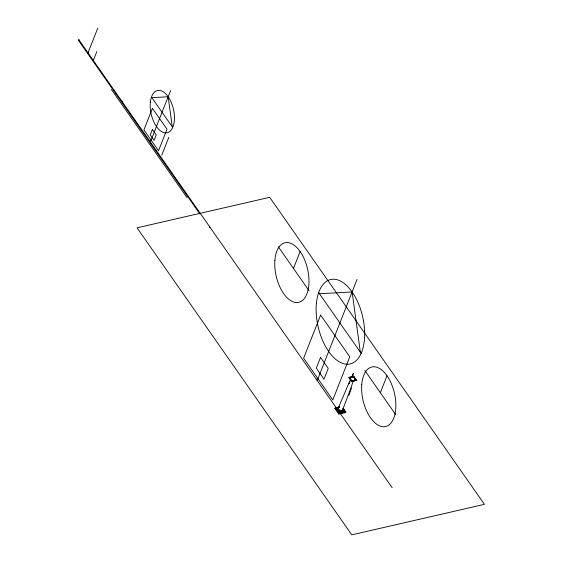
<?xml version="1.0" encoding="UTF-8"?>
<svg xmlns="http://www.w3.org/2000/svg" width="563" height="563" viewBox="0 0 563 563"><rect width="100%" height="100%" fill="white"/><g stroke="black" fill="none" stroke-linecap="round" stroke-linejoin="round"><path stroke-width="0.84" d="M348.947 395.268L351.544 387.977M79.017 39.41L78.574 40.522L199.921 214.017M87.666 53.232L87.814 52.859M87.8 53.422L97.758 28.15M93.324 60.452L96.836 51.529M122.108 101.6L122.255 101.227M150.328 140.497L150.476 140.124M150.722 141.067L170.638 90.516M161.778 155.121L168.801 137.281M209.513 226.572L209.661 226.199M209.485 227.691L209.781 226.952M293.471 268.46L300.128 251.548M316.42 379.413L316.568 379.047M317.215 380.553L357.033 279.459M339.186 406.958A2.709 1.823 21.5 0 0 338.856 409.4A2.709 1.823 21.5 0 0 342.234 410.617A2.709 1.823 21.5 0 0 343.367 408.464L345.823 412.01L345.612 412.545L338.891 414.094L334.915 408.407L335.126 407.872L339.327 406.908M339.306 407.133L335.928 408.182L339.306 413.017L345.02 411.708L343.205 408.639M348.933 377.548L353.768 376.098L356.4 380.44L351.706 381.517L348.933 377.548L353.768 376.098M338.279 407.633L338.483 407.105M351.643 377.365L353.226 373.346M353.395 377.055L355.837 380.222L351.769 381.348L349.405 377.977L353.48 376.851M338.891 414.094L339.102 413.559L345.823 412.01M339.306 413.017L345.14 411.405M351.706 381.517L356.541 380.067M342.163 412.362L341.319 410.68M380.342 392.671L387.006 375.76M338.433 407.739L350.559 379.18M351.755 377.674L353.43 373.649M334.915 408.407L339.186 407.429M319.481 293.745L352.114 291.951L360.334 352.149M318.419 292.225L361.263 353.48M278.284 246.749L309.052 290.74M364.761 370.391L395.529 414.382M353.62 376.471L356.4 380.44M349.074 377.182L351.854 381.144M343.085 408.942L345.612 412.545M340.967 410.652L342.459 412.785L342.248 413.319L340.763 411.187M78.869 39.783L336.259 407.774M340.284 413.538L392.186 487.741M336.041 407.879L339.426 412.721M335.126 407.872L339.102 413.559M111.354 89.426L187.043 197.634M349.046 383.938A1078.039 567.807 77 0 1 350.052 381.615M353.247 381.186A1078.039 567.807 77 0 1 342.29 410.603M350.531 379.736A1.886 1.274 21.5 0 0 352.002 381.095A1.886 1.274 21.5 0 0 353.888 380.848A2.076 1.4 21.5 0 1 351.622 380.687A2.076 1.4 21.5 0 1 350.46 378.976M343.134 408.456A2.977 2.006 21.5 0 1 342.41 411.215A2.977 2.006 21.5 0 1 338.419 409.892A2.977 2.006 21.5 0 1 339.144 407.133M343.163 408.865A3.251 2.189 21.5 0 1 342.248 411.905A3.251 2.189 21.5 0 1 337.863 410.209A3.251 2.189 21.5 0 1 339.193 407.33M354.535 380.306A2.266 1.527 21.5 0 1 352.656 380.806M351.601 380.426A2.266 1.527 21.5 0 1 350.411 378.596M350.707 378.019A2.266 1.527 21.5 0 1 350.883 377.864M354.732 379.356A2.266 1.527 21.5 0 1 354.76 379.701M152.418 108.335L143.931 129.891L158.52 150.757L167.007 129.201L152.418 108.335M152.383 129.49L150.258 134.881L154.107 140.377L156.225 134.986L152.383 129.49M320.607 315.104L303.626 358.216L332.803 399.934L349.785 356.822L320.607 315.104M320.53 357.406L316.286 368.181L323.978 379.18L328.222 368.399L320.53 357.406M269.684 197.317L137.048 227.832L351.784 534.85L484.426 504.335L269.684 197.317M168.175 96.766L151.855 97.659L172.285 126.865L168.175 96.766M316.406 303.415A43.33 22.823 77 0 0 349.159 364.127A43.33 22.823 77 0 0 355.598 297.63A43.33 22.823 77 0 0 316.406 303.415M150.356 102.163A21.668 11.408 77 0 0 166.5 132.875A21.668 11.408 77 0 0 170.082 99.904A21.668 11.408 77 0 0 150.356 102.163M274.878 260.373A30.564 16.095 77 0 0 298.481 302.38A30.564 16.095 77 0 0 302.218 254.884A30.564 16.095 77 0 0 274.878 260.373M361.749 384.585A30.564 16.095 77 0 0 385.352 426.592A30.564 16.095 77 0 0 389.096 379.096A30.564 16.095 77 0 0 361.749 384.585"/></g></svg>
